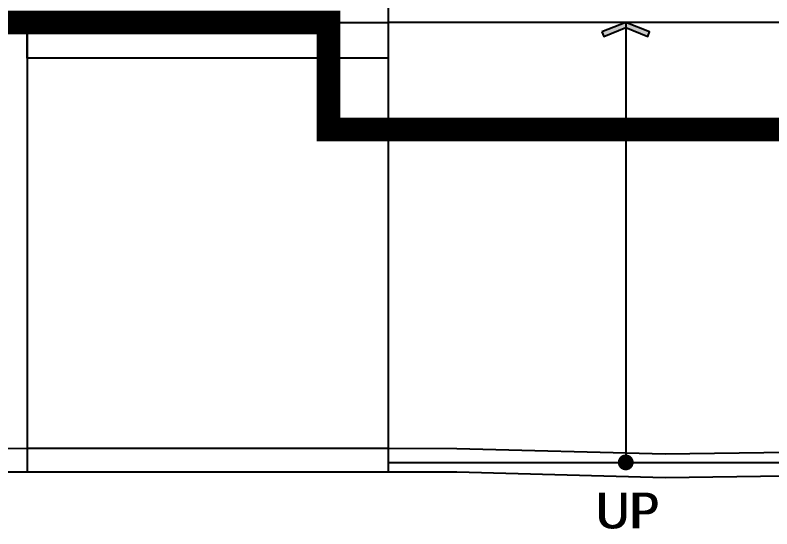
# Model space of a CAD drawing. Header units: millimetres. Extents: x 0 to 420500, y 0 to 297000.
# Drawn here: x 126969 to 133331, y 202816 to 207137 of the extents above; entities that cross this region are included whole.
import ezdxf
from ezdxf.enums import TextEntityAlignment as Align

# ---------------------------------------------------------------- set-up
doc = ezdxf.new("R2010")
doc.units = ezdxf.units.MM
doc.header["$LTSCALE"] = 500
doc.linetypes.add('HID', pattern=[2.3, 1.5, -0.8])
doc.layers.add('AX', color=2, linetype='Continuous')
doc.layers.add('BACK', color=8, linetype='Continuous')
doc.styles.add('돋움', font='')
doc.styles.add('스타일1', font='')
doc.styles.get('돋움').set_extended_font_data('Dotum')
doc.styles.get('스타일1').set_extended_font_data('Malgun Gothic')

msp = doc.modelspace()

# ---------------------------------------------------------------- linework, layer by layer
at = {"layer": 'AX', "color": 6, "linetype": 'HID', "const_width": 200}
msp.add_lwpolyline([(122269.4, 250945.3), (194439.4, 250945.3), (194439.4, 236875.3), (197139.4, 236875.3), (197139.4, 229360.3), (194439.4, 229360.3), (194439.4, 207075.3), (158604.4, 207075.3), (158604.4, 206175.3), (153604.4, 206175.3), (153604.4, 207075.3), (134604.4, 207075.3), (134604.4, 206175.3), (129604.4, 206175.3), (129604.4, 207075.3), (122269.4, 207075.3), (122269.4, 250945.3)], dxfattribs=at)
at = {"layer": 'BACK'}
for p, q in [((126704.4, 207075.3), (130104.4, 207075.3)), ((127069.4, 207075.5), (127069.4, 203293.3)), ((132102.3, 207075.3), (132102.3, 203375.3)), ((130104.4, 203493.2), (130104.4, 203293.2))]:
    msp.add_line(p, q, dxfattribs=at)
msp.add_lwpolyline([(112244.2, 203517.9), (120641.9, 203493.7), (130681.2, 203493.1), (132434.3, 203446.7), (138852.8, 203534.7), (146721.1, 203515.7), (155383.8, 203509.3), (158576.7, 203523.1), (166482.8, 203614.4), (175348.4, 203623.6), (182641.8, 203696.2), (189134.9, 203729.7), (190105.8, 203876.5), (196762.4, 206443.8, 0.271364), (200211.1, 211401.3), (200563.5, 215525.4), (200552.6, 221261.3), (200565, 239423.5), (200560.9, 246030.2), (200299, 251072.6), (200486.4, 255535.2)], format="xyb", dxfattribs=at)
for points in [[(130104.4, 207210.3), (130104.4, 207075.3)], [(129604.4, 207075.3), (129604.4, 206175.3), (134604.4, 206175.3), (134604.4, 207075.3)], [(194239.4, 205270.7), (190105.8, 203676.5), (189134.9, 203529.7), (182641.8, 203496.2), (175348.4, 203423.6), (166482.8, 203414.4), (158576.7, 203323.1), (155383.8, 203309.3), (146721.1, 203315.7), (138852.8, 203334.7), (132434.3, 203246.7), (130681.2, 203293.1), (120641.9, 203293.7)], [(130104.4, 203493.2), (127069.4, 203493.3)]]:
    msp.add_lwpolyline(points, dxfattribs=at)
for points in [[(127069.4, 207075.5), (130104.4, 207075.5), (130104.4, 206775.5), (127069.4, 206775.5)], [(130104.4, 203375.3), (134104.4, 203375.3), (134104.4, 207075.3), (130104.4, 207075.3)], [(131902.3, 206995.3), (131917.1, 206958.2), (132102.3, 207032.3), (132287.4, 206958.2), (132302.3, 206995.3), (132102.3, 207075.3)]]:
    msp.add_lwpolyline(points, close=True, dxfattribs=at)
at = {"layer": 'BACK', "const_width": 66.7}
msp.add_lwpolyline([(132135.6, 203375.3, -1), (132068.9, 203375.3, -1)], format="xyb", close=True, dxfattribs=at)
at = {"layer": 'BACK'}
for points in [[(132102.3, 207075.3), (132102.3, 207032.3), (131902.3, 206995.3), (131917.1, 206958.2)], [(132302.3, 206995.3), (132287.4, 206958.2), (132102.3, 207075.3), (132102.3, 207032.3)]]:
    msp.add_solid(points, dxfattribs=at)

# ---------------------------------------------------------------- texts
for style in ['돋움', '스타일1']:
    msp.add_text('UP', height=300, dxfattribs=dict(at, style=style)).set_placement((132118.5, 202820.4), align=Align.CENTER)

doc.saveas('drawing.dxf')
